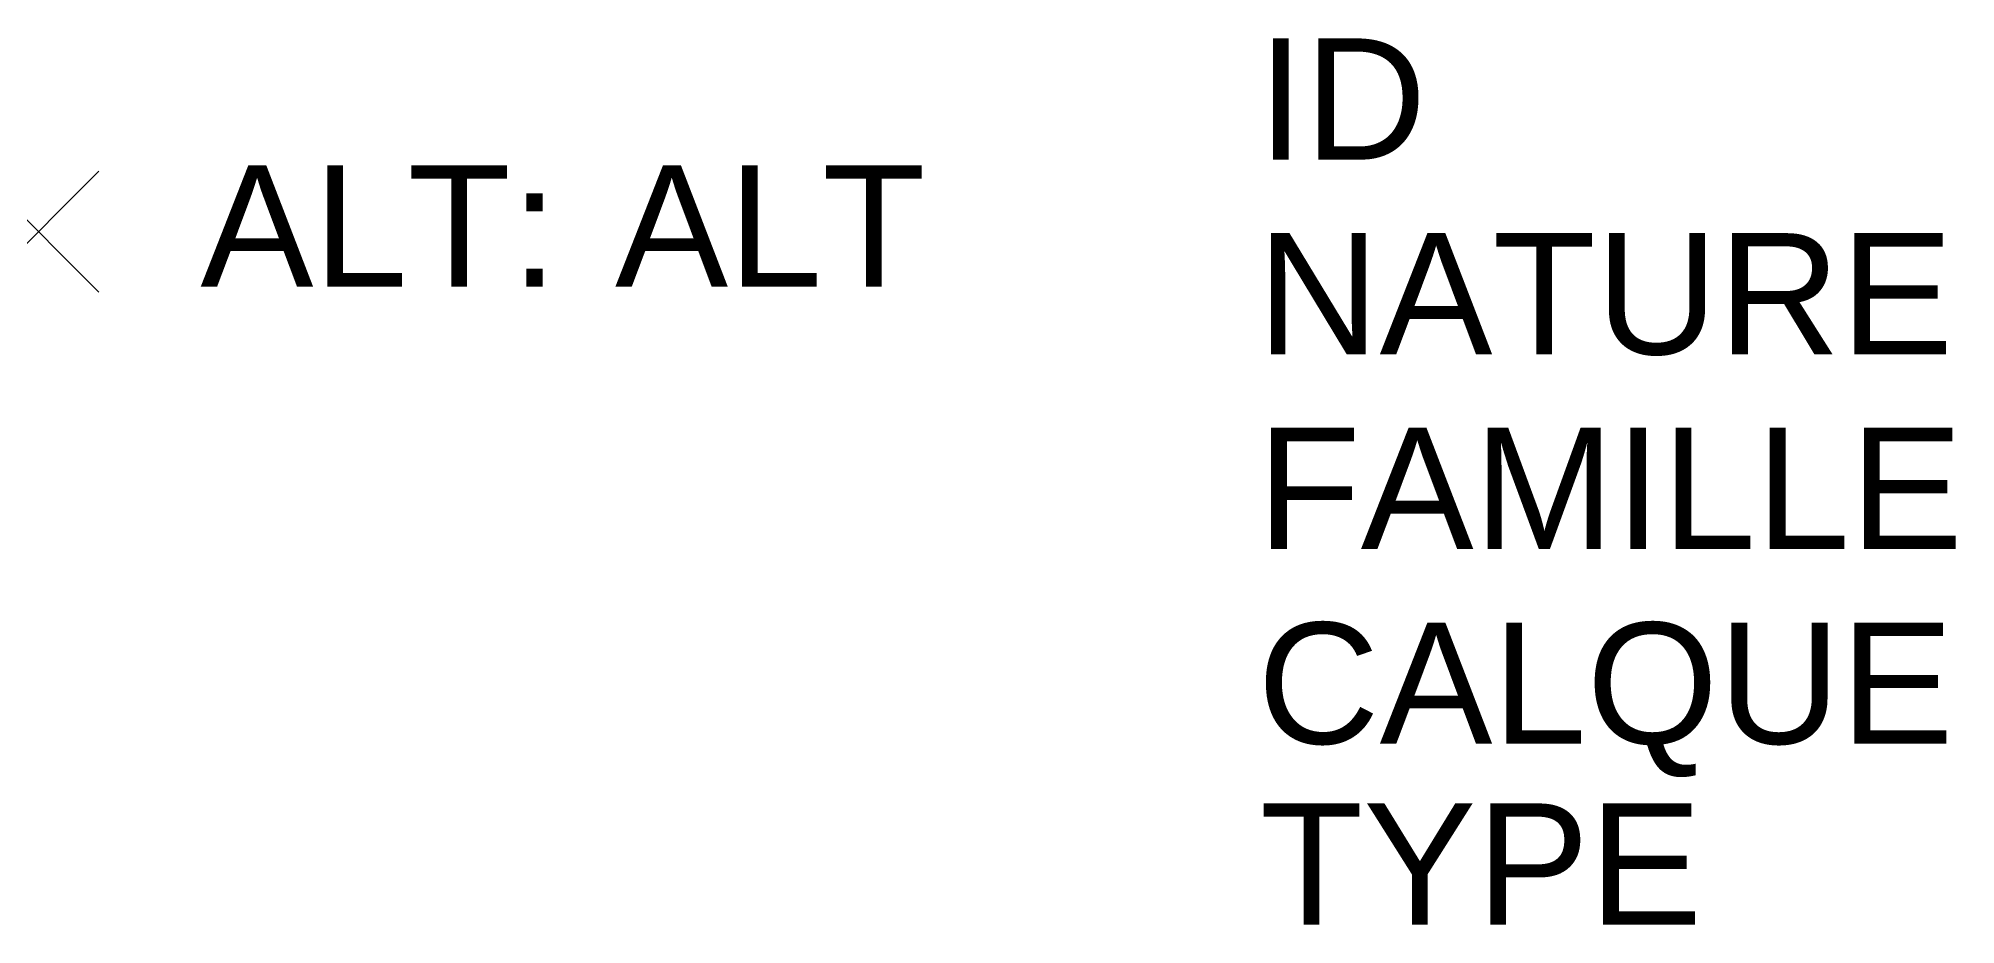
# Model space of a CAD drawing. Header units: metres. Extents: x 0 to 3.16, y -1.14 to 0.32.
import ezdxf
from ezdxf.enums import TextEntityAlignment as Align

# ---------------------------------------------------------------- set-up
doc = ezdxf.new("R2010")
doc.units = ezdxf.units.M
doc.header["$PDMODE"] = 3
doc.header["$PDSIZE"] = 0.1
doc.linetypes.add('Socle_Continu', pattern=[2.5, 2.5, 0])
doc.layers.add('ELECT_SCI', color=1, linetype='Socle_Continu', lineweight=13)
doc.styles.add('Reseaux', font='arial.ttf')
doc.styles.get("Standard").update_dxf_attribs({"font": 'arial.ttf'})

msp = doc.modelspace()

# ---------------------------------------------------------------- linework, layer by layer
at = {"layer": 'ELECT_SCI', "linetype": 'Socle_Continu'}
msp.add_point((0, 0), dxfattribs=at)

# ---------------------------------------------------------------- texts
at = {"layer": 'ELECT_SCI', "linetype": 'Socle_Continu', "insert": (0.2675, 0.0095), "char_height": 0.2, "attachment_point": 4}
msp.add_mtext_dynamic_manual_height_columns('ALT:', width=0.462726, gutter_width=1, heights=[0], dxfattribs=at)
at = {"layer": 'ELECT_SCI', "linetype": 'Socle_Continu', "style": 'Reseaux', "flags": 9}
for tag, p, s in [('ID', (2.0113, 0.1189), 'FP_0411'), ('NATURE', (2.0113, -0.2024), 'Altitude supplémentaire')]:
    msp.add_attdef(tag, p, s, height=0.2, dxfattribs=at)
at = {"layer": 'ELECT_SCI', "linetype": 'Socle_Continu'}
msp.add_attdef('ALT', text='00.00', height=0.2, dxfattribs=at).set_placement((0.9517, 0.0095), align=Align.MIDDLE_LEFT)
at = {"layer": 'ELECT_SCI', "linetype": 'Socle_Continu', "flags": 9}
for tag, p, s in [('FAMILLE', (2.0113, -0.5236), 'Electricité'), ('CALQUE', (2.0113, -0.8449), 'ELECT_SCI'), ('TYPE', (2.0157, -1.1432), 'NR')]:
    msp.add_attdef(tag, p, s, height=0.2, dxfattribs=at)

doc.saveas('drawing.dxf')
